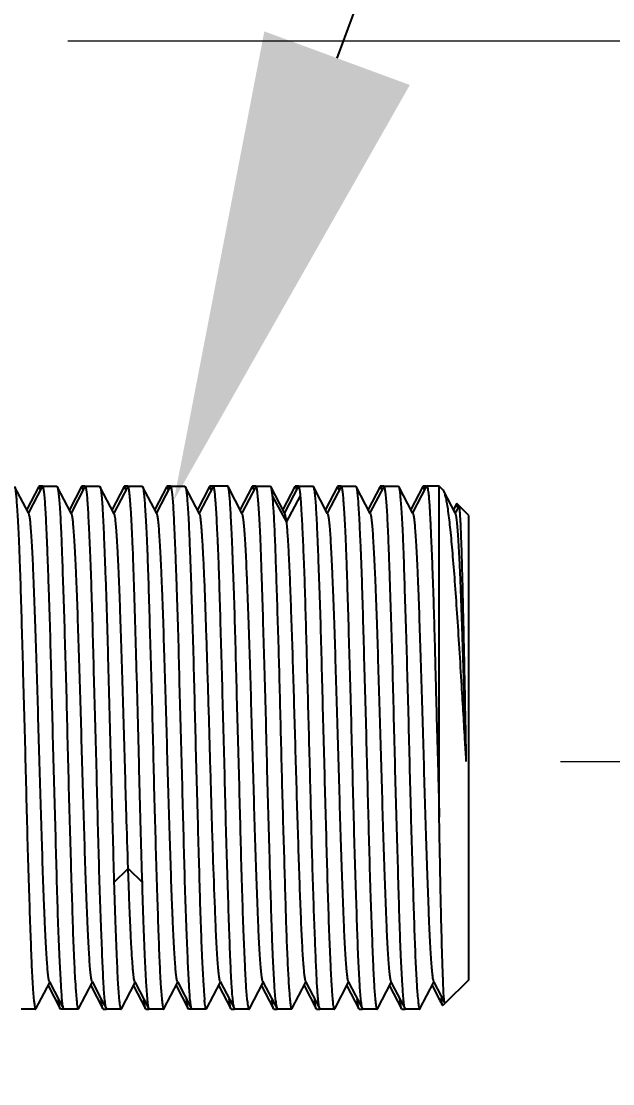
# Model space of a CAD drawing. Extents: x 0 to 3160, y 0 to 2315.
# Drawn here: x 2115.26 to 2140.35, y 404.54 to 449.64 of the extents above; entities that cross this region are included whole.
import ezdxf
from ezdxf import colors
from ezdxf.entities.mleader import LeaderData, LeaderLine
from ezdxf.math import Vec2, Vec3

# ---------------------------------------------------------------- set-up
doc = ezdxf.new("R2010")
doc.units = 0
doc.header["$LTSCALE"] = 3
doc.header["$MEASUREMENT"] = 0
doc.header["$PDMODE"] = 3
doc.header["$PDSIZE"] = -10
doc.layers.get('0').update_dxf_attribs({"linetype": 'CONTINUOUS'})
doc.layers.get('DEFPOINTS').update_dxf_attribs({"linetype": 'CONTINUOUS'})
doc.styles.add('Daelim Dimension', font='')
doc.styles.get("Standard").update_dxf_attribs({"font": ''})
doc.styles.get('Daelim Dimension').set_extended_font_data('나눔고딕')
doc.styles.get('Standard').set_extended_font_data('나눔고딕')
doc.dimstyles.new('DEFAULT', dxfattribs={"dimscale": 2, "dimtxt": 2, "dimasz": 2, "dimexe": 0, "dimexo": 2, "dimgap": 1, "dimtad": 1, "dimdec": 1, "dimzin": 9, "dimdsep": 46, "dimtxsty": 'Daelim Dimension', "dimcen": 0.5, "dimclrd": 252, "dimclre": 252, "dimclrt": 3, "dimadec": 1, "dimazin": 0, "dimtfac": 1, "dimtdec": 1, "dimtix": 1, "dimtmove": 0, "dimatfit": 3, "dimfxl": 1, "dimtolj": 1, "dimtzin": 1, "dimlwd": 9, "dimlwe": 9, "dimarcsym": 0})

# ---------------------------------------------------------------- blocks, each defined once
blk = doc.blocks.new('*D1')
at = {"color": 5, "lineweight": 9, "ltscale": 0.5, "transparency": 16777216}
for p, q in [((2128.578, 1187.911), (2213.641, 1187.911)), ((2211.641, 1179.911), (2211.641, 426.222)), ((2138.138, 418.222), (2213.641, 418.222))]:
    blk.add_line(p, q, dxfattribs=at)
at = {"color": 5, "ltscale": 0.5, "transparency": 16777216}
for points in [[(2210.308, 1179.911), (2212.974, 1179.911), (2211.641, 1187.911)], [(2210.308, 426.222), (2212.974, 426.222), (2211.641, 418.222)]]:
    blk.add_solid(points, dxfattribs=at)
at = {"layer": 'DEFPOINTS', "color": 0, "ltscale": 0.5, "transparency": 16777216}
for p in [(2124.578, 1187.911), (2134.138, 418.222), (2211.641, 418.222)]:
    blk.add_point(p, dxfattribs=at)
at = {"color": 7, "ltscale": 0.5, "transparency": 16777216, "insert": (2198.754, 803.067), "char_height": 20, "attachment_point": 5, "rotation": 90, "style": 'Daelim Dimension'}
blk.add_mtext('\\A1;810-950', dxfattribs=at)
blk = doc.blocks.new('*D8')
at = {"color": 5, "lineweight": 9, "ltscale": 0.5, "transparency": 16777216}
for p, q in [((1965.638, 1392.304), (2311.07, 1392.304)), ((2309.07, 426.811), (2309.07, 1384.304)), ((2143.238, 418.811), (2311.07, 418.811))]:
    blk.add_line(p, q, dxfattribs=at)
at = {"color": 5, "ltscale": 0.5, "transparency": 16777216}
for points in [[(2307.737, 1384.304), (2310.404, 1384.304), (2309.07, 1392.304)], [(2307.737, 426.811), (2310.404, 426.811), (2309.07, 418.811)]]:
    blk.add_solid(points, dxfattribs=at)
at = {"layer": 'DEFPOINTS', "color": 0, "ltscale": 0.5, "transparency": 16777216}
for p in [(1961.638, 1392.304), (2309.07, 1392.304), (2139.238, 418.811)]:
    blk.add_point(p, dxfattribs=at)
at = {"color": 7, "ltscale": 0.5, "transparency": 16777216, "insert": (2293.365, 905.558), "char_height": 20, "attachment_point": 5, "rotation": 90, "style": 'Daelim Dimension'}
blk.add_mtext('\\A1;(920~1380)', dxfattribs=at)
blk = doc.blocks.new('*D10')
at = {"color": 5, "lineweight": 9, "ltscale": 0.5, "transparency": 16777216}
for p, q in [((2117.238, 448.811), (2164.064, 448.811)), ((2162.064, 440.811), (2162.064, 396.811)), ((2117.238, 388.811), (2164.064, 388.811)), ((2162.064, 388.811), (2162.064, 317.998))]:
    blk.add_line(p, q, dxfattribs=at)
at = {"color": 5, "ltscale": 0.5, "transparency": 16777216}
for points in [[(2160.731, 440.811), (2163.398, 440.811), (2162.064, 448.811)], [(2160.731, 396.811), (2163.398, 396.811), (2162.064, 388.811)]]:
    blk.add_solid(points, dxfattribs=at)
at = {"layer": 'DEFPOINTS', "color": 0, "ltscale": 0.5, "transparency": 16777216}
for p in [(2113.238, 448.811), (2113.238, 388.811), (2162.064, 388.811)]:
    blk.add_point(p, dxfattribs=at)
at = {"color": 7, "ltscale": 0.5, "transparency": 16777216, "insert": (2144.095, 349.247), "char_height": 20, "attachment_point": 5, "rotation": 90, "style": 'Daelim Dimension'}
blk.add_mtext('\\A1;{\\H1.25x;\\C256;Ø}60', dxfattribs=at)

msp = doc.modelspace()

# ---------------------------------------------------------------- linework, layer by layer
at = {"color": 7, "linetype": 'Continuous'}
for p, q in [((2115.568, 428.776), (2114.983, 429.898)), ((2116.004, 429.895), (2115.494, 428.918)), ((2116.154, 429.898), (2115.568, 428.776)), ((2116.019, 429.911), (2116.003, 429.895)), ((2116.154, 429.911), (2116.019, 429.911)), ((2116.167, 429.911), (2116.154, 429.898)), ((2116.168, 429.911), (2116.776, 429.911)), ((2116.776, 429.911), (2116.789, 429.899)), ((2117.377, 428.77), (2116.788, 429.899)), ((2117.818, 429.898), (2117.303, 428.912)), ((2117.964, 429.895), (2117.377, 428.77)), ((2117.826, 429.911), (2117.812, 429.898)), ((2117.964, 429.911), (2117.826, 429.911)), ((2117.98, 429.911), (2117.964, 429.895)), ((2117.98, 429.911), (2118.585, 429.911)), ((2118.585, 429.911), (2118.601, 429.896)), ((2119.205, 428.736), (2118.6, 429.896)), ((2119.624, 429.899), (2119.112, 428.916)), ((2119.778, 429.898), (2119.189, 428.768)), ((2119.637, 429.911), (2119.624, 429.899)), ((2119.778, 429.911), (2119.637, 429.911)), ((2119.792, 429.911), (2119.778, 429.898)), ((2119.791, 429.911), (2120.398, 429.911)), ((2120.399, 429.911), (2120.411, 429.899)), ((2121.013, 428.744), (2120.411, 429.899)), ((2121.436, 429.896), (2120.924, 428.915)), ((2121.582, 429.896), (2120.997, 428.774)), ((2121.45, 429.911), (2121.435, 429.896)), ((2121.582, 429.911), (2121.45, 429.911)), ((2121.598, 429.911), (2121.582, 429.896)), ((2121.598, 429.911), (2122.205, 429.911)), ((2122.205, 429.911), (2122.219, 429.898)), ((2122.824, 428.736), (2122.218, 429.898)), ((2123.247, 429.899), (2122.732, 428.912)), ((2123.397, 429.896), (2122.808, 428.767)), ((2123.256, 429.911), (2123.243, 429.899)), ((2124.016, 429.911), (2123.256, 429.911)), ((2123.411, 429.911), (2123.395, 429.896)), ((2124.033, 429.895), (2124.016, 429.911)), ((2124.635, 428.74), (2124.033, 429.895)), ((2125.052, 429.898), (2124.542, 428.919)), ((2125.208, 429.899), (2124.619, 428.77)), ((2125.067, 429.911), (2125.053, 429.898)), ((2125.208, 429.911), (2125.067, 429.911)), ((2125.22, 429.911), (2125.208, 429.899)), ((2125.22, 429.911), (2125.829, 429.911)), ((2125.829, 429.911), (2125.843, 429.898)), ((2126.428, 428.776), (2125.843, 429.898)), ((2126.864, 429.895), (2126.354, 428.918)), ((2127.013, 429.898), (2126.428, 428.776)), ((2126.864, 429.895), (2126.881, 429.911)), ((2127.013, 429.911), (2126.88, 429.911)), ((2127.027, 429.911), (2127.013, 429.898)), ((2127.028, 429.911), (2127.636, 429.911)), ((2127.635, 429.911), (2127.651, 429.896)), ((2128.255, 428.736), (2127.65, 429.896)), ((2128.675, 429.899), (2128.162, 428.915)), ((2128.828, 429.897), (2128.239, 428.767)), ((2128.687, 429.911), (2128.675, 429.899)), ((2128.827, 429.911), (2128.688, 429.911)), ((2128.841, 429.911), (2128.827, 429.897)), ((2128.841, 429.911), (2129.448, 429.911)), ((2129.448, 429.911), (2129.464, 429.896)), ((2130.065, 428.744), (2129.464, 429.896)), ((2130.482, 429.896), (2129.973, 428.92)), ((2130.636, 429.899), (2130.049, 428.774)), ((2130.497, 429.911), (2130.481, 429.896)), ((2130.636, 429.911), (2130.498, 429.911)), ((2130.648, 429.911), (2130.636, 429.899)), ((2130.649, 429.911), (2131.258, 429.911)), ((2131.258, 429.911), (2131.27, 429.899)), ((2131.857, 428.774), (2131.27, 429.899)), ((2132.296, 429.896), (2131.784, 428.914)), ((2132.442, 429.896), (2131.857, 428.774)), ((2132.31, 429.911), (2132.295, 429.896)), ((2132.442, 429.911), (2132.31, 429.911)), ((2132.442, 429.896), (2132.458, 429.911)), ((2132.988, 429.911), (2132.459, 429.911)), ((2133.158, 429.741), (2132.988, 429.911)), ((2132.988, 421.684), (2132.988, 429.911)), ((2133.189, 429.696), (2133.158, 429.74)), ((2133.668, 428.776), (2133.189, 429.696)), ((2133.72, 429.164), (2133.593, 428.921)), ((2133.731, 428.897), (2133.668, 428.776)), ((2133.73, 429.169), (2133.72, 429.164)), ((2134.238, 428.661), (2133.73, 429.169)), ((2133.819, 429.065), (2133.731, 428.897)), ((2133.751, 429.085), (2133.75, 429.087)), ((2133.829, 429.07), (2133.819, 429.065)), ((2115.584, 428.746), (2115.568, 428.776)), ((2117.394, 428.739), (2117.377, 428.77)), ((2126.444, 428.746), (2126.428, 428.776)), ((2131.873, 428.743), (2131.857, 428.774)), ((2133.684, 428.746), (2133.668, 428.776)), ((2134.238, 408.961), (2134.238, 428.661)), ((2132.989, 415.861), (2132.988, 421.684)), ((2115.885, 407.723), (2116.472, 408.848)), ((2116.399, 408.708), (2116.911, 407.726)), ((2116.457, 408.878), (2116.472, 408.848)), ((2116.472, 408.848), (2117.057, 407.726)), ((2117.693, 407.725), (2118.283, 408.855)), ((2118.207, 408.71), (2118.722, 407.723)), ((2118.267, 408.886), (2118.687, 408.081)), ((2119.509, 407.724), (2120.094, 408.846)), ((2120.019, 408.704), (2120.528, 407.727)), ((2120.078, 408.876), (2120.094, 408.846)), ((2120.094, 408.846), (2120.679, 407.723)), ((2121.314, 407.723), (2121.902, 408.852)), ((2121.828, 408.71), (2122.343, 407.725)), ((2121.886, 408.883), (2121.902, 408.852)), ((2121.902, 408.852), (2122.489, 407.727)), ((2123.125, 407.726), (2123.714, 408.855)), ((2123.637, 408.707), (2124.15, 407.723)), ((2123.697, 408.886), (2124.118, 408.081)), ((2124.939, 407.726), (2125.524, 408.848)), ((2125.448, 408.702), (2125.957, 407.727)), ((2125.508, 408.878), (2125.524, 408.848)), ((2125.524, 408.848), (2126.111, 407.723)), ((2126.743, 407.724), (2127.333, 408.854)), ((2127.257, 408.71), (2127.772, 407.723)), ((2127.316, 408.886), (2127.333, 408.854)), ((2127.333, 408.854), (2127.921, 407.727)), ((2128.557, 407.727), (2129.144, 408.852)), ((2129.067, 408.704), (2129.577, 407.724)), ((2129.128, 408.883), (2129.144, 408.852)), ((2129.144, 408.852), (2129.733, 407.723)), ((2130.368, 407.724), (2130.953, 408.846)), ((2130.879, 408.704), (2131.389, 407.727)), ((2130.938, 408.876), (2130.953, 408.846)), ((2130.953, 408.846), (2131.358, 408.07)), ((2132.173, 407.723), (2132.762, 408.852)), ((2132.688, 408.71), (2133.017, 408.08)), ((2132.746, 408.883), (2132.762, 408.852)), ((2132.762, 408.852), (2133.225, 407.965)), ((2134.238, 408.961), (2133.236, 407.959)), ((2115.875, 407.711), (2115.263, 407.711)), ((2115.875, 407.711), (2115.888, 407.723)), ((2116.926, 407.711), (2116.911, 407.726)), ((2117.68, 407.711), (2116.926, 407.711)), ((2117.072, 407.711), (2117.057, 407.726)), ((2117.68, 407.711), (2117.694, 407.725)), ((2118.687, 408.081), (2118.872, 407.726)), ((2118.734, 407.711), (2118.722, 407.723)), ((2118.734, 407.711), (2118.872, 407.711)), ((2118.887, 407.711), (2118.872, 407.726)), ((2119.494, 407.711), (2118.887, 407.711)), ((2119.494, 407.711), (2119.508, 407.724)), ((2120.545, 407.711), (2120.528, 407.727)), ((2120.544, 407.711), (2120.679, 407.711)), ((2120.692, 407.711), (2120.679, 407.723)), ((2121.305, 407.711), (2120.693, 407.711)), ((2121.305, 407.711), (2121.318, 407.723)), ((2122.356, 407.711), (2122.342, 407.725)), ((2123.11, 407.711), (2122.356, 407.711)), ((2122.502, 407.711), (2122.486, 407.727)), ((2123.125, 407.726), (2123.109, 407.711)), ((2124.118, 408.081), (2124.303, 407.725)), ((2124.162, 407.711), (2124.149, 407.723)), ((2124.162, 407.711), (2124.303, 407.711)), ((2124.317, 407.711), (2124.303, 407.725)), ((2124.923, 407.711), (2124.317, 407.711)), ((2124.923, 407.711), (2124.939, 407.726)), ((2125.973, 407.711), (2125.957, 407.727)), ((2125.973, 407.711), (2126.111, 407.711)), ((2126.111, 407.723), (2126.123, 407.711)), ((2126.73, 407.711), (2126.124, 407.711)), ((2126.73, 407.711), (2126.743, 407.724)), ((2127.785, 407.711), (2127.772, 407.723)), ((2127.784, 407.711), (2127.921, 407.711)), ((2127.937, 407.711), (2127.921, 407.727)), ((2128.542, 407.711), (2127.936, 407.711)), ((2128.541, 407.711), (2128.558, 407.727)), ((2129.592, 407.711), (2129.578, 407.724)), ((2129.592, 407.711), (2129.732, 407.711)), ((2129.745, 407.711), (2129.732, 407.723)), ((2130.355, 407.711), (2129.745, 407.711)), ((2130.355, 407.711), (2130.368, 407.724)), ((2131.358, 408.07), (2131.538, 407.724)), ((2131.405, 407.711), (2131.388, 407.727)), ((2131.405, 407.711), (2131.539, 407.711)), ((2131.552, 407.711), (2131.539, 407.724)), ((2132.161, 407.711), (2131.553, 407.711)), ((2132.161, 407.711), (2132.174, 407.723)), ((2133.017, 408.08), (2133.109, 407.904)), ((2133.138, 407.861), (2133.129, 407.865)), ((2133.233, 407.957), (2133.138, 407.861)), ((2133.236, 407.96), (2133.225, 407.965))]:
    msp.add_line(p, q, dxfattribs=at)
at = {"color": 9, "linetype": 'Continuous'}
for p, q in [((2125.904, 429.496), (2126.506, 428.384)), ((2126.508, 428.383), (2127.11, 429.496)), ((2119.194, 413.085), (2119.796, 413.681)), ((2119.799, 413.68), (2120.4, 413.085))]:
    msp.add_line(p, q, dxfattribs=at)
at = {"color": 7, "linetype": 'Continuous'}
msp.add_arc((2143.051, 408.954), 9.994, 184.1903, 184.3908, dxfattribs=at)
for points, knots in [([(2114.983, 429.898), (2114.989, 429.888), (2114.998, 429.857), (2115.009, 429.801), (2115.021, 429.723), (2115.037, 429.578), (2115.058, 429.343), (2115.082, 429), (2115.108, 428.577), (2115.135, 428.078), (2115.162, 427.507), (2115.199, 426.613), (2115.239, 425.352), (2115.285, 423.696), (2115.337, 421.888), (2115.392, 419.983), (2115.441, 418.042), (2115.487, 416.125), (2115.537, 414.291), (2115.591, 412.599), (2115.642, 411.101), (2115.687, 409.844), (2115.733, 408.867), (2115.773, 408.313), (2115.798, 408.089)], [0, 0, 0, 0, 0.001674, 0.0043, 0.007894, 0.012457, 0.024471, 0.040261, 0.05971, 0.082663, 0.108944, 0.138347, 0.205578, 0.282266, 0.366017, 0.454214, 0.544106, 0.632886, 0.717786, 0.796152, 0.865534, 0.923771, 0.969056, 1, 1, 1, 1]), ([(2116.045, 429.87), (2116.042, 429.88), (2116.038, 429.895), (2116.025, 429.911), (2116.019, 429.911)], [0, 0, 0, 0, 0.668746, 1, 1, 1, 1]), ([(2116.066, 429.771), (2116.065, 429.781), (2116.059, 429.814), (2116.052, 429.847), (2116.045, 429.87)], [0, 0, 0, 0, 0.302615, 1, 1, 1, 1]), ([(2116.998, 408.089), (2116.977, 408.318), (2116.942, 408.885), (2116.89, 409.886), (2116.836, 411.175), (2116.787, 412.711), (2116.741, 414.444), (2116.69, 416.319), (2116.634, 418.273), (2116.582, 420.246), (2116.536, 422.171), (2116.487, 423.989), (2116.439, 425.408), (2116.402, 426.446), (2116.376, 427.135), (2116.351, 427.757), (2116.328, 428.307), (2116.304, 428.78), (2116.279, 429.173), (2116.256, 429.448), (2116.237, 429.625), (2116.223, 429.725), (2116.21, 429.803), (2116.196, 429.86), (2116.186, 429.893), (2116.173, 429.911), (2116.167, 429.911)], [0, 0, 0, 0, 0.031547, 0.07792, 0.137622, 0.208725, 0.288947, 0.375696, 0.466163, 0.557434, 0.64656, 0.730668, 0.807041, 0.841545, 0.873213, 0.901792, 0.927046, 0.948779, 0.966816, 0.98102, 0.98665, 0.991286, 0.994924, 0.997561, 0.999215, 1, 1, 1, 1]), ([(2116.789, 429.899), (2116.794, 429.888), (2116.803, 429.858), (2116.815, 429.803), (2116.827, 429.725), (2116.846, 429.58), (2116.869, 429.346), (2116.896, 429.004), (2116.923, 428.582), (2116.948, 428.083), (2116.971, 427.512), (2117.004, 426.619), (2117.045, 425.358), (2117.099, 423.703), (2117.152, 421.894), (2117.199, 419.989), (2117.246, 418.047), (2117.298, 416.129), (2117.352, 414.295), (2117.402, 412.602), (2117.446, 411.103), (2117.495, 409.845), (2117.548, 408.867), (2117.588, 408.313), (2117.609, 408.089)], [0, 0, 0, 0, 0.001649, 0.004258, 0.007839, 0.01239, 0.024377, 0.040142, 0.05956, 0.082487, 0.108742, 0.138128, 0.205336, 0.282018, 0.365777, 0.453992, 0.54391, 0.63272, 0.717654, 0.796054, 0.865467, 0.923737, 0.969053, 1, 1, 1, 1]), ([(2117.851, 429.869), (2117.848, 429.88), (2117.844, 429.895), (2117.831, 429.911), (2117.826, 429.911)], [0, 0, 0, 0, 0.674913, 1, 1, 1, 1]), ([(2117.874, 429.762), (2117.872, 429.773), (2117.866, 429.809), (2117.859, 429.845), (2117.851, 429.869)], [0, 0, 0, 0, 0.304627, 1, 1, 1, 1]), ([(2118.807, 408.089), (2118.783, 408.318), (2118.748, 408.884), (2118.702, 409.885), (2118.652, 411.175), (2118.597, 412.711), (2118.545, 414.444), (2118.499, 416.318), (2118.45, 418.273), (2118.394, 420.245), (2118.341, 422.17), (2118.294, 423.988), (2118.253, 425.407), (2118.216, 426.445), (2118.188, 427.134), (2118.161, 427.756), (2118.135, 428.306), (2118.11, 428.779), (2118.086, 429.172), (2118.063, 429.48), (2118.042, 429.684), (2118.024, 429.803), (2118.01, 429.86), (2118, 429.894), (2117.987, 429.911), (2117.981, 429.911)], [0, 0, 0, 0, 0.031552, 0.077912, 0.137605, 0.208705, 0.288921, 0.37566, 0.466122, 0.55739, 0.646517, 0.730624, 0.806995, 0.841499, 0.873172, 0.901757, 0.927021, 0.94876, 0.9668, 0.981001, 0.991258, 0.994891, 0.997527, 0.999187, 1, 1, 1, 1]), ([(2118.6, 429.896), (2118.61, 429.877), (2118.624, 429.82), (2118.644, 429.714), (2118.662, 429.562), (2118.681, 429.367), (2118.698, 429.127), (2118.723, 428.723), (2118.752, 428.118), (2118.787, 427.278), (2118.825, 426.299), (2118.865, 425.196), (2118.903, 423.986), (2118.937, 422.692), (2118.983, 420.857), (2119.045, 418.517), (2119.123, 415.763), (2119.169, 413.954), (2119.194, 413.084)], [0, 0, 0, 0, 0.003792, 0.010221, 0.019301, 0.031011, 0.045313, 0.062147, 0.103147, 0.153345, 0.211917, 0.277893, 0.350181, 0.427585, 0.508827, 0.677407, 0.8448, 1, 1, 1, 1]), ([(2119.659, 429.877), (2119.656, 429.886), (2119.652, 429.898), (2119.641, 429.911), (2119.637, 429.911)], [0, 0, 0, 0, 0.668552, 1, 1, 1, 1]), ([(2119.684, 429.763), (2119.682, 429.775), (2119.675, 429.814), (2119.667, 429.852), (2119.659, 429.877)], [0, 0, 0, 0, 0.313316, 1, 1, 1, 1]), ([(2120.399, 413.084), (2120.371, 413.978), (2120.33, 415.349), (2120.282, 417.207), (2120.248, 418.658), (2120.212, 420.113), (2120.173, 421.544), (2120.132, 422.928), (2120.092, 424.241), (2120.056, 425.458), (2120.022, 426.561), (2119.986, 427.528), (2119.952, 428.241), (2119.924, 428.732), (2119.903, 429.037), (2119.884, 429.297), (2119.865, 429.511), (2119.848, 429.679), (2119.832, 429.799), (2119.816, 429.871), (2119.804, 429.903), (2119.796, 429.911), (2119.792, 429.911)], [0, 0, 0, 0, 0.159193, 0.244211, 0.330907, 0.417762, 0.503262, 0.585923, 0.664305, 0.737043, 0.802872, 0.860651, 0.909379, 0.930081, 0.948217, 0.963711, 0.976493, 0.98651, 0.993732, 0.998156, 0.999355, 1, 1, 1, 1]), ([(2120.411, 429.899), (2120.416, 429.889), (2120.425, 429.859), (2120.436, 429.804), (2120.448, 429.727), (2120.466, 429.583), (2120.487, 429.349), (2120.513, 429.008), (2120.54, 428.586), (2120.567, 428.088), (2120.593, 427.518), (2120.627, 426.625), (2120.666, 425.365), (2120.715, 423.709), (2120.77, 421.9), (2120.822, 419.995), (2120.868, 418.052), (2120.929, 415.562), (2121.004, 413.222), (2121.07, 411.105), (2121.115, 409.846), (2121.164, 408.867), (2121.205, 408.313), (2121.229, 408.089)], [0, 0, 0, 0, 0.001624, 0.004206, 0.00776, 0.012286, 0.024231, 0.039959, 0.059352, 0.082256, 0.108494, 0.137861, 0.205046, 0.281721, 0.365487, 0.453722, 0.543673, 0.632523, 0.795939, 0.865392, 0.923693, 0.969029, 1, 1, 1, 1]), ([(2121.476, 429.868), (2121.473, 429.879), (2121.469, 429.894), (2121.456, 429.911), (2121.45, 429.911)], [0, 0, 0, 0, 0.674191, 1, 1, 1, 1]), ([(2121.496, 429.769), (2121.494, 429.779), (2121.489, 429.812), (2121.482, 429.845), (2121.476, 429.868)], [0, 0, 0, 0, 0.301502, 1, 1, 1, 1]), ([(2122.427, 408.089), (2122.405, 408.318), (2122.371, 408.885), (2122.322, 409.886), (2122.269, 411.175), (2122.215, 412.711), (2122.169, 414.444), (2122.121, 416.318), (2122.067, 418.273), (2122.011, 420.244), (2121.963, 422.17), (2121.917, 423.988), (2121.872, 425.407), (2121.833, 426.444), (2121.806, 427.134), (2121.78, 427.756), (2121.756, 428.306), (2121.732, 428.779), (2121.709, 429.172), (2121.684, 429.48), (2121.661, 429.684), (2121.642, 429.803), (2121.628, 429.86), (2121.617, 429.894), (2121.604, 429.911), (2121.598, 429.911)], [0, 0, 0, 0, 0.031544, 0.077906, 0.137601, 0.208698, 0.288909, 0.375646, 0.466107, 0.557371, 0.646492, 0.730594, 0.806964, 0.841467, 0.873138, 0.90172, 0.926981, 0.948719, 0.966759, 0.980965, 0.991232, 0.994872, 0.997516, 0.999184, 1, 1, 1, 1]), ([(2122.218, 429.898), (2122.224, 429.886), (2122.234, 429.856), (2122.246, 429.799), (2122.259, 429.721), (2122.279, 429.574), (2122.302, 429.338), (2122.328, 428.994), (2122.353, 428.571), (2122.376, 428.071), (2122.4, 427.499), (2122.433, 426.604), (2122.477, 425.343), (2122.532, 423.687), (2122.581, 421.879), (2122.627, 419.975), (2122.676, 418.035), (2122.731, 416.119), (2122.783, 414.287), (2122.828, 412.596), (2122.876, 411.099), (2122.927, 409.843), (2122.98, 408.866), (2123.017, 408.313), (2123.037, 408.089)], [0, 0, 0, 0, 0.001711, 0.004379, 0.008014, 0.012615, 0.024696, 0.040539, 0.060027, 0.083011, 0.109318, 0.138742, 0.206005, 0.282701, 0.366434, 0.454598, 0.544444, 0.633167, 0.718006, 0.79631, 0.865637, 0.923835, 0.969093, 1, 1, 1, 1]), ([(2123.281, 429.869), (2123.278, 429.88), (2123.274, 429.895), (2123.262, 429.911), (2123.256, 429.911)], [0, 0, 0, 0, 0.674502, 1, 1, 1, 1]), ([(2123.304, 429.759), (2123.302, 429.771), (2123.296, 429.808), (2123.288, 429.844), (2123.281, 429.869)], [0, 0, 0, 0, 0.305761, 1, 1, 1, 1]), ([(2124.238, 408.089), (2124.214, 408.318), (2124.175, 408.884), (2124.129, 409.885), (2124.082, 411.175), (2124.029, 412.711), (2123.974, 414.444), (2123.926, 416.318), (2123.878, 418.273), (2123.826, 420.245), (2123.771, 422.17), (2123.721, 423.988), (2123.681, 425.407), (2123.646, 426.445), (2123.62, 427.134), (2123.593, 427.757), (2123.565, 428.307), (2123.539, 428.78), (2123.514, 429.172), (2123.493, 429.447), (2123.476, 429.624), (2123.464, 429.725), (2123.452, 429.803), (2123.439, 429.86), (2123.43, 429.894), (2123.417, 429.911), (2123.411, 429.911)], [0, 0, 0, 0, 0.031562, 0.077924, 0.137617, 0.208719, 0.288938, 0.375681, 0.466148, 0.55742, 0.646548, 0.730658, 0.807032, 0.841538, 0.873209, 0.901793, 0.927058, 0.948801, 0.966843, 0.981045, 0.986671, 0.9913, 0.994929, 0.997559, 0.999209, 1, 1, 1, 1]), ([(2124.845, 408.089), (2124.823, 408.313), (2124.785, 408.865), (2124.743, 409.839), (2124.69, 411.092), (2124.614, 413.201), (2124.557, 415.533), (2124.493, 418.014), (2124.438, 419.951), (2124.386, 421.853), (2124.341, 423.661), (2124.293, 425.317), (2124.247, 426.579), (2124.209, 427.475), (2124.184, 428.049), (2124.159, 428.552), (2124.136, 428.978), (2124.113, 429.325), (2124.09, 429.59), (2124.069, 429.759), (2124.049, 429.851), (2124.039, 429.883), (2124.033, 429.895)], [0, 0, 0, 0, 0.030857, 0.076008, 0.134075, 0.203251, 0.366069, 0.454647, 0.544375, 0.632461, 0.716164, 0.792882, 0.860235, 0.889735, 0.916132, 0.939225, 0.958831, 0.974805, 0.987028, 0.995427, 0.998186, 1, 1, 1, 1]), ([(2125.089, 429.879), (2125.086, 429.887), (2125.082, 429.899), (2125.071, 429.911), (2125.067, 429.911)], [0, 0, 0, 0, 0.659106, 1, 1, 1, 1]), ([(2125.115, 429.767), (2125.113, 429.779), (2125.106, 429.816), (2125.098, 429.854), (2125.089, 429.879)], [0, 0, 0, 0, 0.313409, 1, 1, 1, 1]), ([(2126.05, 408.089), (2126.028, 408.318), (2125.99, 408.884), (2125.935, 409.885), (2125.889, 411.175), (2125.842, 412.711), (2125.79, 414.444), (2125.734, 416.318), (2125.684, 418.272), (2125.638, 420.245), (2125.587, 422.17), (2125.531, 423.987), (2125.487, 425.407), (2125.453, 426.445), (2125.43, 427.134), (2125.405, 427.757), (2125.38, 428.306), (2125.353, 428.78), (2125.326, 429.172), (2125.302, 429.447), (2125.283, 429.624), (2125.27, 429.725), (2125.259, 429.803), (2125.246, 429.86), (2125.237, 429.893), (2125.226, 429.911), (2125.22, 429.911)], [0, 0, 0, 0, 0.031557, 0.077931, 0.137625, 0.208725, 0.288945, 0.375691, 0.46616, 0.557435, 0.646566, 0.73068, 0.807059, 0.841565, 0.873237, 0.90182, 0.927084, 0.948829, 0.966878, 0.981092, 0.986723, 0.991357, 0.994989, 0.997615, 0.99925, 1, 1, 1, 1]), ([(2125.843, 429.898), (2125.851, 429.884), (2125.862, 429.839), (2125.877, 429.756), (2125.891, 429.638), (2125.9, 429.548), (2125.905, 429.497)], [0, 0, 0, 0, 0.123336, 0.330886, 0.623305, 1, 1, 1, 1]), ([(2126.881, 429.911), (2126.886, 429.911), (2126.897, 429.899), (2126.901, 429.886), (2126.904, 429.878)], [0, 0, 0, 0, 0.344642, 1, 1, 1, 1]), ([(2126.904, 429.878), (2126.906, 429.872), (2126.916, 429.838), (2126.922, 429.804), (2126.926, 429.776)], [0, 0, 0, 0, 0.190527, 1, 1, 1, 1]), ([(2127.11, 429.497), (2127.104, 429.557), (2127.092, 429.661), (2127.073, 429.79), (2127.055, 429.867), (2127.041, 429.902), (2127.031, 429.911), (2127.027, 429.911)], [0, 0, 0, 0, 0.424598, 0.731618, 0.920457, 0.971957, 1, 1, 1, 1]), ([(2127.651, 429.896), (2127.657, 429.885), (2127.666, 429.853), (2127.687, 429.762), (2127.709, 429.594), (2127.734, 429.33), (2127.759, 428.984), (2127.782, 428.559), (2127.806, 428.058), (2127.83, 427.484), (2127.865, 426.589), (2127.911, 425.327), (2127.963, 423.671), (2128.01, 421.863), (2128.057, 419.961), (2128.109, 418.022), (2128.163, 416.108), (2128.211, 414.278), (2128.258, 412.59), (2128.308, 411.095), (2128.361, 409.84), (2128.41, 408.865), (2128.445, 408.313), (2128.466, 408.089)], [0, 0, 0, 0, 0.001774, 0.004499, 0.012838, 0.02501, 0.040934, 0.060495, 0.083545, 0.109907, 0.139376, 0.206694, 0.283403, 0.367117, 0.455233, 0.545005, 0.633639, 0.718378, 0.796581, 0.865816, 0.923936, 0.969129, 1, 1, 1, 1]), ([(2128.711, 429.869), (2128.708, 429.88), (2128.704, 429.894), (2128.693, 429.911), (2128.687, 429.911)], [0, 0, 0, 0, 0.68123, 1, 1, 1, 1]), ([(2128.734, 429.759), (2128.732, 429.77), (2128.726, 429.807), (2128.719, 429.844), (2128.711, 429.869)], [0, 0, 0, 0, 0.305537, 1, 1, 1, 1]), ([(2129.67, 408.089), (2129.646, 408.318), (2129.606, 408.884), (2129.557, 409.885), (2129.511, 411.175), (2129.461, 412.711), (2129.406, 414.443), (2129.354, 416.317), (2129.307, 418.272), (2129.257, 420.244), (2129.203, 422.17), (2129.15, 423.987), (2129.109, 425.407), (2129.075, 426.444), (2129.05, 427.134), (2129.024, 427.756), (2128.997, 428.306), (2128.97, 428.779), (2128.944, 429.172), (2128.922, 429.447), (2128.904, 429.624), (2128.892, 429.725), (2128.881, 429.803), (2128.868, 429.86), (2128.859, 429.893), (2128.847, 429.911), (2128.841, 429.911)], [0, 0, 0, 0, 0.031563, 0.077927, 0.137618, 0.208717, 0.288933, 0.375675, 0.466142, 0.557415, 0.646546, 0.730657, 0.807034, 0.84154, 0.873212, 0.901798, 0.927065, 0.948812, 0.96686, 0.98107, 0.986697, 0.991328, 0.994957, 0.997584, 0.999227, 1, 1, 1, 1]), ([(2129.464, 429.896), (2129.47, 429.884), (2129.48, 429.853), (2129.499, 429.761), (2129.519, 429.593), (2129.542, 429.329), (2129.565, 428.983), (2129.589, 428.558), (2129.615, 428.056), (2129.642, 427.483), (2129.679, 426.588), (2129.723, 425.326), (2129.768, 423.669), (2129.817, 421.862), (2129.871, 419.959), (2129.923, 418.021), (2129.984, 415.538), (2130.047, 413.205), (2130.123, 411.095), (2130.17, 409.84), (2130.215, 408.865), (2130.252, 408.313), (2130.276, 408.089)], [0, 0, 0, 0, 0.001775, 0.004498, 0.012831, 0.025004, 0.040933, 0.060504, 0.083563, 0.109934, 0.13941, 0.206735, 0.283448, 0.367163, 0.455274, 0.54504, 0.633667, 0.796596, 0.865826, 0.923935, 0.96912, 1, 1, 1, 1]), ([(2130.524, 429.869), (2130.521, 429.88), (2130.516, 429.895), (2130.503, 429.911), (2130.497, 429.911)], [0, 0, 0, 0, 0.667819, 1, 1, 1, 1]), ([(2130.546, 429.767), (2130.544, 429.778), (2130.538, 429.812), (2130.531, 429.846), (2130.524, 429.869)], [0, 0, 0, 0, 0.303473, 1, 1, 1, 1]), ([(2131.48, 408.089), (2131.458, 408.318), (2131.422, 408.885), (2131.367, 409.885), (2131.316, 411.175), (2131.27, 412.711), (2131.221, 414.445), (2131.167, 416.319), (2131.112, 418.273), (2131.065, 420.246), (2131.018, 422.172), (2130.964, 423.989), (2130.917, 425.408), (2130.882, 426.446), (2130.857, 427.135), (2130.834, 427.758), (2130.81, 428.308), (2130.784, 428.78), (2130.758, 429.173), (2130.734, 429.448), (2130.714, 429.625), (2130.701, 429.725), (2130.688, 429.803), (2130.675, 429.861), (2130.665, 429.893), (2130.654, 429.911), (2130.648, 429.911)], [0, 0, 0, 0, 0.031554, 0.077932, 0.137635, 0.208742, 0.288968, 0.375721, 0.466195, 0.557472, 0.646604, 0.730716, 0.807094, 0.841599, 0.873267, 0.901845, 0.927101, 0.948836, 0.966876, 0.981084, 0.986714, 0.991348, 0.99498, 0.99761, 0.999249, 1, 1, 1, 1]), ([(2131.271, 429.899), (2131.276, 429.889), (2131.285, 429.859), (2131.296, 429.804), (2131.308, 429.727), (2131.325, 429.583), (2131.347, 429.349), (2131.373, 429.008), (2131.4, 428.587), (2131.427, 428.089), (2131.453, 427.518), (2131.486, 426.625), (2131.525, 425.365), (2131.576, 423.709), (2131.63, 421.901), (2131.682, 419.995), (2131.727, 418.052), (2131.79, 415.563), (2131.864, 413.223), (2131.929, 411.105), (2131.975, 409.846), (2132.025, 408.867), (2132.066, 408.313), (2132.089, 408.089)], [0, 0, 0, 0, 0.001621, 0.004201, 0.007755, 0.01228, 0.024222, 0.039949, 0.059336, 0.082239, 0.108473, 0.137841, 0.205025, 0.2817, 0.365469, 0.453708, 0.543659, 0.63251, 0.795933, 0.865388, 0.923691, 0.96903, 1, 1, 1, 1]), ([(2132.335, 429.869), (2132.332, 429.88), (2132.328, 429.895), (2132.316, 429.911), (2132.31, 429.911)], [0, 0, 0, 0, 0.674126, 1, 1, 1, 1]), ([(2132.356, 429.769), (2132.354, 429.78), (2132.349, 429.813), (2132.342, 429.846), (2132.335, 429.869)], [0, 0, 0, 0, 0.302675, 1, 1, 1, 1]), ([(2132.458, 429.911), (2132.467, 429.911), (2132.484, 429.88), (2132.497, 429.828), (2132.515, 429.734), (2132.531, 429.607), (2132.547, 429.444), (2132.563, 429.245), (2132.578, 429.013), (2132.599, 428.636), (2132.625, 428.085), (2132.658, 427.334), (2132.693, 426.471), (2132.729, 425.506), (2132.762, 424.453), (2132.794, 423.326), (2132.823, 422.139), (2132.854, 420.908), (2132.888, 419.649), (2132.926, 418.379), (2132.958, 417.115), (2132.978, 416.276), (2132.989, 415.861)], [0, 0, 0, 0, 0.001824, 0.005935, 0.012555, 0.021702, 0.033366, 0.047518, 0.064113, 0.0831, 0.128002, 0.181642, 0.243311, 0.312196, 0.387387, 0.467891, 0.55265, 0.640548, 0.730419, 0.821077, 0.911362, 1, 1, 1, 1]), ([(2125.905, 429.497), (2125.926, 429.287), (2125.962, 428.78), (2126.008, 427.893), (2126.049, 426.765), (2126.11, 424.874), (2126.178, 422.776), (2126.237, 420.528), (2126.279, 418.743), (2126.324, 416.96), (2126.374, 415.226), (2126.423, 413.587), (2126.467, 412.087), (2126.509, 410.763), (2126.554, 409.653), (2126.602, 408.786), (2126.64, 408.292), (2126.659, 408.089)], [0, 0, 0, 0, 0.029431, 0.071255, 0.124379, 0.18741, 0.336322, 0.418262, 0.50234, 0.586335, 0.668026, 0.745249, 0.815963, 0.878301, 0.930621, 0.971546, 1, 1, 1, 1]), ([(2127.857, 408.089), (2127.836, 408.291), (2127.804, 408.786), (2127.763, 409.654), (2127.717, 410.764), (2127.647, 412.637), (2127.588, 414.722), (2127.534, 416.96), (2127.47, 419.328), (2127.389, 422.176), (2127.323, 424.874), (2127.255, 426.766), (2127.205, 427.893), (2127.161, 428.78), (2127.129, 429.287), (2127.11, 429.497)], [0, 0, 0, 0, 0.028446, 0.06936, 0.121681, 0.184025, 0.331967, 0.413659, 0.497656, 0.663679, 0.812594, 0.875631, 0.928764, 0.970585, 1, 1, 1, 1]), ([(2133.945, 421.436), (2133.913, 421.966), (2133.85, 422.994), (2133.755, 424.475), (2133.661, 425.824), (2133.568, 427.008), (2133.476, 427.999), (2133.398, 428.693), (2133.331, 429.135), (2133.286, 429.378), (2133.242, 429.559), (2133.208, 429.659), (2133.189, 429.696)], [0, 0, 0, 0, 0.191731, 0.371973, 0.536137, 0.680306, 0.800986, 0.895584, 0.932527, 0.962272, 0.984719, 1, 1, 1, 1]), ([(2133.75, 429.087), (2133.748, 429.106), (2133.744, 429.131), (2133.736, 429.158), (2133.732, 429.166), (2133.73, 429.169)], [0, 0, 0, 0, 0.673286, 0.878239, 1, 1, 1, 1]), ([(2133.761, 428.998), (2133.76, 429.006), (2133.757, 429.035), (2133.754, 429.064), (2133.751, 429.085)], [0, 0, 0, 0, 0.281879, 1, 1, 1, 1]), ([(2134.077, 421.402), (2134.067, 421.925), (2134.047, 422.935), (2134.016, 424.383), (2133.99, 425.505), (2133.969, 426.319), (2133.953, 426.859), (2133.938, 427.345), (2133.923, 427.775), (2133.907, 428.146), (2133.892, 428.455), (2133.879, 428.674), (2133.868, 428.817), (2133.861, 428.9), (2133.853, 428.966), (2133.846, 429.016), (2133.839, 429.048), (2133.833, 429.066), (2133.829, 429.07)], [0, 0, 0, 0, 0.204518, 0.394931, 0.566085, 0.642994, 0.713435, 0.776957, 0.833147, 0.881629, 0.922088, 0.954299, 0.967251, 0.978075, 0.98676, 0.993295, 0.997685, 1, 1, 1, 1]), ([(2116.457, 408.878), (2116.451, 408.89), (2116.44, 408.923), (2116.427, 408.984), (2116.415, 409.067), (2116.396, 409.222), (2116.373, 409.468), (2116.347, 409.826), (2116.32, 410.263), (2116.293, 410.775), (2116.265, 411.359), (2116.226, 412.268), (2116.181, 413.54), (2116.13, 415.197), (2116.076, 416.982), (2116.02, 418.833), (2115.967, 420.682), (2115.916, 422.465), (2115.862, 424.118), (2115.814, 425.387), (2115.776, 426.292), (2115.75, 426.873), (2115.724, 427.382), (2115.698, 427.815), (2115.671, 428.167), (2115.648, 428.41), (2115.628, 428.561), (2115.614, 428.643), (2115.6, 428.703), (2115.59, 428.735), (2115.584, 428.747)], [0, 0, 0, 0, 0.002034, 0.005162, 0.009399, 0.014734, 0.028632, 0.046701, 0.068765, 0.094633, 0.1241, 0.156944, 0.23168, 0.316029, 0.406861, 0.501015, 0.595134, 0.68582, 0.769938, 0.84449, 0.877249, 0.906564, 0.932226, 0.954048, 0.971869, 0.985542, 0.990783, 0.994942, 0.998011, 1, 1, 1, 1]), ([(2118.269, 408.882), (2118.262, 408.894), (2118.252, 408.927), (2118.231, 409.021), (2118.208, 409.194), (2118.181, 409.466), (2118.155, 409.824), (2118.129, 410.262), (2118.103, 410.777), (2118.077, 411.363), (2118.038, 412.272), (2117.99, 413.543), (2117.937, 415.199), (2117.886, 416.985), (2117.832, 418.837), (2117.776, 420.687), (2117.723, 422.47), (2117.672, 424.121), (2117.626, 425.389), (2117.587, 426.295), (2117.559, 426.878), (2117.532, 427.388), (2117.506, 427.82), (2117.48, 428.171), (2117.457, 428.411), (2117.438, 428.56), (2117.425, 428.641), (2117.412, 428.699), (2117.402, 428.731), (2117.395, 428.743)], [0, 0, 0, 0, 0.00202, 0.005104, 0.014527, 0.028314, 0.046397, 0.068568, 0.094578, 0.12417, 0.157077, 0.231719, 0.316055, 0.407012, 0.501243, 0.595441, 0.686199, 0.770228, 0.844689, 0.877509, 0.906963, 0.932735, 0.95455, 0.972261, 0.985771, 0.99093, 0.995017, 0.998035, 1, 1, 1, 1]), ([(2119.798, 413.681), (2119.772, 414.457), (2119.719, 416.073), (2119.651, 418.533), (2119.591, 420.624), (2119.54, 422.265), (2119.502, 423.424), (2119.466, 424.506), (2119.431, 425.494), (2119.395, 426.372), (2119.359, 427.127), (2119.326, 427.674), (2119.299, 428.039), (2119.281, 428.257), (2119.263, 428.435), (2119.246, 428.573), (2119.229, 428.67), (2119.216, 428.722), (2119.207, 428.74)], [0, 0, 0, 0, 0.15462, 0.321608, 0.489807, 0.570956, 0.648321, 0.720528, 0.786417, 0.845015, 0.895436, 0.936838, 0.953905, 0.968416, 0.980294, 0.989506, 0.996061, 1, 1, 1, 1]), ([(2121.887, 408.881), (2121.881, 408.893), (2121.87, 408.926), (2121.849, 409.021), (2121.827, 409.197), (2121.802, 409.472), (2121.776, 409.832), (2121.75, 410.271), (2121.723, 410.786), (2121.696, 411.372), (2121.657, 412.281), (2121.61, 413.554), (2121.559, 415.212), (2121.506, 416.999), (2121.451, 418.85), (2121.395, 420.699), (2121.344, 422.481), (2121.292, 424.132), (2121.245, 425.4), (2121.206, 426.304), (2121.179, 426.885), (2121.152, 427.393), (2121.127, 427.823), (2121.101, 428.173), (2121.078, 428.413), (2121.058, 428.563), (2121.044, 428.644), (2121.031, 428.703), (2121.02, 428.734), (2121.014, 428.746)], [0, 0, 0, 0, 0.002045, 0.00517, 0.01474, 0.0287, 0.046878, 0.069071, 0.095064, 0.12463, 0.157531, 0.232282, 0.316728, 0.407662, 0.501858, 0.595999, 0.68665, 0.77065, 0.845102, 0.877866, 0.907189, 0.932798, 0.954517, 0.972201, 0.985731, 0.990906, 0.995008, 0.998035, 1, 1, 1, 1]), ([(2123.7, 408.882), (2123.693, 408.893), (2123.683, 408.925), (2123.663, 409.018), (2123.639, 409.189), (2123.612, 409.458), (2123.585, 409.812), (2123.559, 410.248), (2123.533, 410.761), (2123.507, 411.346), (2123.459, 412.525), (2123.391, 414.396), (2123.314, 416.988), (2123.25, 419.279), (2123.194, 421.13), (2123.152, 422.466), (2123.113, 423.729), (2123.074, 424.892), (2123.034, 425.933), (2122.993, 426.832), (2122.957, 427.483), (2122.928, 427.918), (2122.908, 428.176), (2122.889, 428.386), (2122.87, 428.548), (2122.851, 428.661), (2122.837, 428.721), (2122.827, 428.74)], [0, 0, 0, 0, 0.001987, 0.005031, 0.014347, 0.027968, 0.045847, 0.067869, 0.093793, 0.123336, 0.156208, 0.271797, 0.405802, 0.547352, 0.617428, 0.685144, 0.749062, 0.807937, 0.860676, 0.906257, 0.943695, 0.959061, 0.972068, 0.982677, 0.990869, 0.996634, 1, 1, 1, 1]), ([(2125.509, 408.876), (2125.503, 408.888), (2125.493, 408.92), (2125.481, 408.978), (2125.468, 409.059), (2125.449, 409.209), (2125.425, 409.449), (2125.398, 409.799), (2125.371, 410.229), (2125.343, 410.737), (2125.316, 411.318), (2125.28, 412.223), (2125.235, 413.49), (2125.181, 415.141), (2125.125, 416.923), (2125.073, 418.772), (2125.021, 420.623), (2124.967, 422.41), (2124.911, 424.068), (2124.866, 425.341), (2124.83, 426.25), (2124.803, 426.836), (2124.776, 427.351), (2124.749, 427.791), (2124.722, 428.15), (2124.695, 428.425), (2124.672, 428.601), (2124.652, 428.696), (2124.642, 428.729), (2124.636, 428.741)], [0, 0, 0, 0, 0.001949, 0.004967, 0.009063, 0.014235, 0.027763, 0.04545, 0.067174, 0.092787, 0.122115, 0.15488, 0.229331, 0.313334, 0.403989, 0.498135, 0.592335, 0.683274, 0.767724, 0.842474, 0.875375, 0.904943, 0.930939, 0.953137, 0.971322, 0.985287, 0.994853, 0.997969, 1, 1, 1, 1]), ([(2126.508, 428.384), (2126.506, 428.408), (2126.503, 428.454), (2126.49, 428.534), (2126.479, 428.616), (2126.463, 428.692), (2126.452, 428.732), (2126.444, 428.747)], [0, 0, 0, 0, 0.2003, 0.371394, 0.660462, 0.869697, 1, 1, 1, 1]), ([(2128.254, 428.738), (2128.26, 428.726), (2128.27, 428.694), (2128.291, 428.601), (2128.314, 428.428), (2128.341, 428.156), (2128.367, 427.798), (2128.393, 427.36), (2128.419, 426.844), (2128.446, 426.258), (2128.484, 425.35), (2128.531, 424.079), (2128.584, 422.423), (2128.636, 420.637), (2128.69, 418.786), (2128.745, 416.936), (2128.799, 415.153), (2128.851, 413.502), (2128.897, 412.235), (2128.935, 411.329), (2128.962, 410.745), (2128.989, 410.235), (2129.016, 409.803), (2129.042, 409.453), (2129.068, 409.186), (2129.09, 409.017), (2129.11, 408.925), (2129.121, 408.893), (2129.127, 408.881)], [0, 0, 0, 0, 0.002005, 0.005069, 0.014453, 0.028219, 0.046315, 0.068516, 0.094552, 0.124154, 0.157054, 0.231658, 0.315995, 0.406976, 0.501214, 0.595427, 0.686192, 0.770201, 0.84467, 0.877517, 0.907002, 0.932794, 0.954599, 0.972283, 0.985769, 0.995007, 0.998027, 1, 1, 1, 1]), ([(2130.065, 428.744), (2130.071, 428.732), (2130.081, 428.699), (2130.094, 428.638), (2130.107, 428.554), (2130.126, 428.4), (2130.149, 428.153), (2130.175, 427.795), (2130.202, 427.358), (2130.229, 426.845), (2130.257, 426.262), (2130.295, 425.354), (2130.341, 424.081), (2130.393, 422.425), (2130.447, 420.639), (2130.502, 418.789), (2130.555, 416.94), (2130.607, 415.157), (2130.661, 413.504), (2130.708, 412.235), (2130.745, 411.33), (2130.772, 410.749), (2130.798, 410.241), (2130.825, 409.809), (2130.851, 409.456), (2130.875, 409.214), (2130.895, 409.062), (2130.908, 408.98), (2130.921, 408.92), (2130.932, 408.887), (2130.938, 408.876)], [0, 0, 0, 0, 0.002027, 0.005158, 0.009408, 0.01476, 0.028695, 0.04679, 0.068859, 0.094711, 0.124152, 0.156973, 0.231719, 0.316092, 0.406916, 0.501057, 0.595165, 0.685826, 0.769942, 0.844524, 0.877281, 0.906571, 0.932199, 0.953995, 0.971808, 0.985494, 0.990747, 0.994919, 0.998002, 1, 1, 1, 1]), ([(2131.873, 428.744), (2131.879, 428.733), (2131.889, 428.701), (2131.901, 428.642), (2131.914, 428.561), (2131.934, 428.412), (2131.957, 428.172), (2131.984, 427.822), (2132.011, 427.393), (2132.039, 426.885), (2132.065, 426.304), (2132.102, 425.399), (2132.148, 424.131), (2132.202, 422.481), (2132.256, 420.699), (2132.309, 418.85), (2132.362, 416.999), (2132.416, 415.212), (2132.47, 413.554), (2132.516, 412.282), (2132.553, 411.373), (2132.579, 410.787), (2132.606, 410.272), (2132.633, 409.832), (2132.66, 409.472), (2132.687, 409.197), (2132.709, 409.022), (2132.73, 408.927), (2132.74, 408.894), (2132.746, 408.882)], [0, 0, 0, 0, 0.001967, 0.004997, 0.009101, 0.014273, 0.027783, 0.045437, 0.067127, 0.09273, 0.12208, 0.154876, 0.229353, 0.313335, 0.403979, 0.498135, 0.592338, 0.683296, 0.767769, 0.842477, 0.875359, 0.904923, 0.930934, 0.953163, 0.971379, 0.985352, 0.994888, 0.997985, 1, 1, 1, 1]), ([(2134.138, 418.222), (2134.119, 418.873), (2134.082, 420.158), (2134.026, 422.035), (2133.971, 423.787), (2133.923, 425.138), (2133.884, 426.106), (2133.856, 426.731), (2133.828, 427.28), (2133.8, 427.746), (2133.773, 428.126), (2133.749, 428.386), (2133.728, 428.549), (2133.715, 428.636), (2133.701, 428.699), (2133.691, 428.733), (2133.684, 428.745)], [0, 0, 0, 0, 0.185485, 0.365976, 0.534474, 0.684558, 0.750779, 0.810318, 0.862607, 0.907076, 0.9433, 0.970987, 0.981557, 0.989916, 0.996054, 1, 1, 1, 1]), ([(2126.506, 428.384), (2126.528, 428.18), (2126.566, 427.678), (2126.614, 426.795), (2126.662, 425.664), (2126.711, 424.324), (2126.761, 422.815), (2126.812, 421.184), (2126.861, 419.479), (2126.91, 417.753), (2126.96, 416.059), (2127.011, 414.45), (2127.06, 412.977), (2127.102, 411.854), (2127.137, 411.056), (2127.162, 410.543), (2127.187, 410.093), (2127.212, 409.71), (2127.237, 409.397), (2127.262, 409.159), (2127.282, 409.007), (2127.301, 408.924), (2127.31, 408.895), (2127.315, 408.884)], [0, 0, 0, 0, 0.031523, 0.077282, 0.135951, 0.205388, 0.283439, 0.367882, 0.456188, 0.545529, 0.633213, 0.71658, 0.79288, 0.859808, 0.889191, 0.915571, 0.938741, 0.958492, 0.974614, 0.986919, 0.995358, 0.998144, 1, 1, 1, 1]), ([(2134.138, 418.222), (2134.121, 418.49), (2134.057, 419.562), (2133.993, 420.633), (2133.945, 421.436)], [0, 0, 0, 0, 0.250443, 1, 1, 1, 1]), ([(2134.138, 418.222), (2134.133, 418.489), (2134.113, 419.549), (2134.093, 420.609), (2134.077, 421.402)], [0, 0, 0, 0, 0.25167, 1, 1, 1, 1]), ([(2133.184, 408.279), (2133.174, 408.425), (2133.158, 408.774), (2133.124, 409.689), (2133.093, 410.81), (2133.059, 412.117), (2133.036, 413.282), (2133.013, 414.543), (2132.996, 415.413), (2132.988, 415.861)], [0, 0, 0, 0, 0.057753, 0.138438, 0.362019, 0.50119, 0.655747, 0.823034, 1, 1, 1, 1]), ([(2120.078, 408.876), (2120.07, 408.892), (2120.058, 408.939), (2120.041, 409.027), (2120.025, 409.152), (2120.008, 409.312), (2119.991, 409.507), (2119.966, 409.835), (2119.936, 410.325), (2119.9, 411.007), (2119.865, 411.806), (2119.831, 412.71), (2119.81, 413.347), (2119.799, 413.68)], [0, 0, 0, 0, 0.011284, 0.029999, 0.056149, 0.089642, 0.13035, 0.178122, 0.294218, 0.436514, 0.603331, 0.792232, 1, 1, 1, 1]), ([(2119.194, 413.084), (2119.212, 412.515), (2119.248, 411.468), (2119.303, 410.051), (2119.348, 408.954), (2119.39, 408.337), (2119.416, 408.089)], [0, 0, 0, 0, 0.341565, 0.628653, 0.850795, 1, 1, 1, 1]), ([(2120.621, 408.089), (2120.598, 408.337), (2120.555, 408.955), (2120.502, 410.051), (2120.447, 411.468), (2120.416, 412.515), (2120.399, 413.084)], [0, 0, 0, 0, 0.149191, 0.371369, 0.658453, 1, 1, 1, 1]), ([(2133.121, 407.888), (2133.113, 407.924), (2133.101, 408.025), (2133.092, 408.125), (2133.087, 408.189)], [0, 0, 0, 0, 0.366135, 1, 1, 1, 1]), ([(2133.225, 407.965), (2133.22, 407.976), (2133.212, 408.009), (2133.202, 408.073), (2133.193, 408.167), (2133.187, 408.238), (2133.184, 408.279)], [0, 0, 0, 0, 0.114857, 0.319438, 0.614548, 1, 1, 1, 1]), ([(2115.798, 408.089), (2115.804, 408.034), (2115.815, 407.939), (2115.833, 407.821), (2115.849, 407.751), (2115.862, 407.719), (2115.871, 407.711), (2115.875, 407.711)], [0, 0, 0, 0, 0.42451, 0.73126, 0.919917, 0.971509, 1, 1, 1, 1]), ([(2116.911, 407.726), (2116.903, 407.741), (2116.891, 407.784), (2116.875, 407.864), (2116.859, 407.977), (2116.849, 408.063), (2116.844, 408.111)], [0, 0, 0, 0, 0.12878, 0.338102, 0.628653, 1, 1, 1, 1]), ([(2117.057, 407.726), (2117.05, 407.741), (2117.039, 407.781), (2117.024, 407.857), (2117.01, 407.963), (2117.002, 408.044), (2116.998, 408.089)], [0, 0, 0, 0, 0.13028, 0.340199, 0.630262, 1, 1, 1, 1]), ([(2117.609, 408.089), (2117.614, 408.034), (2117.624, 407.94), (2117.64, 407.822), (2117.655, 407.751), (2117.667, 407.719), (2117.676, 407.711), (2117.679, 407.711)], [0, 0, 0, 0, 0.425207, 0.73224, 0.920748, 0.972015, 1, 1, 1, 1]), ([(2118.722, 407.723), (2118.714, 407.737), (2118.703, 407.781), (2118.688, 407.862), (2118.673, 407.978), (2118.663, 408.067), (2118.658, 408.117)], [0, 0, 0, 0, 0.122148, 0.329311, 0.622113, 1, 1, 1, 1]), ([(2118.872, 407.726), (2118.864, 407.74), (2118.852, 407.781), (2118.837, 407.857), (2118.821, 407.963), (2118.812, 408.044), (2118.807, 408.089)], [0, 0, 0, 0, 0.130694, 0.340739, 0.630653, 1, 1, 1, 1]), ([(2119.416, 408.089), (2119.421, 408.034), (2119.433, 407.939), (2119.451, 407.821), (2119.468, 407.751), (2119.481, 407.719), (2119.49, 407.711), (2119.494, 407.711)], [0, 0, 0, 0, 0.42396, 0.730474, 0.919252, 0.971087, 1, 1, 1, 1]), ([(2120.528, 407.727), (2120.521, 407.742), (2120.51, 407.784), (2120.495, 407.862), (2120.48, 407.971), (2120.471, 408.054), (2120.466, 408.1)], [0, 0, 0, 0, 0.131219, 0.341223, 0.630891, 1, 1, 1, 1]), ([(2120.679, 407.723), (2120.672, 407.737), (2120.661, 407.777), (2120.647, 407.853), (2120.633, 407.961), (2120.625, 408.043), (2120.62, 408.089)], [0, 0, 0, 0, 0.125025, 0.333098, 0.624917, 1, 1, 1, 1]), ([(2121.229, 408.089), (2121.235, 408.034), (2121.245, 407.94), (2121.263, 407.821), (2121.279, 407.751), (2121.292, 407.719), (2121.301, 407.711), (2121.304, 407.711)], [0, 0, 0, 0, 0.424416, 0.731103, 0.91977, 0.971423, 1, 1, 1, 1]), ([(2122.342, 407.725), (2122.334, 407.74), (2122.322, 407.785), (2122.306, 407.869), (2122.29, 407.989), (2122.279, 408.08), (2122.274, 408.132)], [0, 0, 0, 0, 0.124577, 0.332563, 0.624516, 1, 1, 1, 1]), ([(2122.486, 407.727), (2122.479, 407.742), (2122.468, 407.783), (2122.454, 407.858), (2122.44, 407.964), (2122.431, 408.044), (2122.427, 408.089)], [0, 0, 0, 0, 0.131689, 0.342122, 0.631719, 1, 1, 1, 1]), ([(2123.109, 407.711), (2123.105, 407.711), (2123.096, 407.719), (2123.083, 407.751), (2123.068, 407.822), (2123.052, 407.94), (2123.042, 408.034), (2123.037, 408.089)], [0, 0, 0, 0, 0.029067, 0.080825, 0.269381, 0.575827, 1, 1, 1, 1]), ([(2124.149, 407.723), (2124.141, 407.738), (2124.13, 407.782), (2124.115, 407.866), (2124.1, 407.987), (2124.091, 408.079), (2124.086, 408.131)], [0, 0, 0, 0, 0.121026, 0.327746, 0.620873, 1, 1, 1, 1]), ([(2124.303, 407.725), (2124.296, 407.739), (2124.284, 407.779), (2124.269, 407.855), (2124.253, 407.962), (2124.243, 408.044), (2124.238, 408.089)], [0, 0, 0, 0, 0.127836, 0.337, 0.627896, 1, 1, 1, 1]), ([(2124.845, 408.089), (2124.851, 408.034), (2124.862, 407.939), (2124.879, 407.821), (2124.896, 407.751), (2124.91, 407.719), (2124.919, 407.711), (2124.923, 407.711)], [0, 0, 0, 0, 0.42333, 0.729378, 0.918096, 0.970248, 1, 1, 1, 1]), ([(2125.957, 407.727), (2125.949, 407.742), (2125.937, 407.786), (2125.922, 407.868), (2125.908, 407.983), (2125.899, 408.07), (2125.895, 408.119)], [0, 0, 0, 0, 0.129265, 0.338561, 0.628893, 1, 1, 1, 1]), ([(2126.05, 408.089), (2126.055, 408.043), (2126.064, 407.96), (2126.078, 407.852), (2126.093, 407.777), (2126.104, 407.736), (2126.111, 407.723)], [0, 0, 0, 0, 0.37614, 0.6684, 0.87621, 1, 1, 1, 1]), ([(2126.659, 408.089), (2126.664, 408.034), (2126.674, 407.939), (2126.69, 407.821), (2126.705, 407.751), (2126.717, 407.719), (2126.726, 407.711), (2126.73, 407.711)], [0, 0, 0, 0, 0.425579, 0.7328, 0.921235, 0.972345, 1, 1, 1, 1]), ([(2127.772, 407.723), (2127.764, 407.738), (2127.753, 407.782), (2127.737, 407.865), (2127.722, 407.984), (2127.712, 408.075), (2127.707, 408.126)], [0, 0, 0, 0, 0.122192, 0.329368, 0.62211, 1, 1, 1, 1]), ([(2127.921, 407.727), (2127.914, 407.741), (2127.902, 407.782), (2127.886, 407.858), (2127.871, 407.964), (2127.861, 408.044), (2127.857, 408.089)], [0, 0, 0, 0, 0.13135, 0.341595, 0.631291, 1, 1, 1, 1]), ([(2128.466, 408.089), (2128.471, 408.034), (2128.481, 407.939), (2128.498, 407.821), (2128.514, 407.751), (2128.528, 407.719), (2128.538, 407.711), (2128.541, 407.711)], [0, 0, 0, 0, 0.423605, 0.729789, 0.91842, 0.970433, 1, 1, 1, 1]), ([(2129.578, 407.724), (2129.57, 407.739), (2129.558, 407.783), (2129.544, 407.867), (2129.529, 407.987), (2129.52, 408.078), (2129.515, 408.129)], [0, 0, 0, 0, 0.123482, 0.330907, 0.623179, 1, 1, 1, 1]), ([(2129.732, 407.723), (2129.725, 407.737), (2129.714, 407.777), (2129.699, 407.853), (2129.684, 407.961), (2129.675, 408.043), (2129.67, 408.089)], [0, 0, 0, 0, 0.124926, 0.333087, 0.624966, 1, 1, 1, 1]), ([(2130.276, 408.089), (2130.282, 408.034), (2130.293, 407.939), (2130.312, 407.821), (2130.329, 407.751), (2130.342, 407.719), (2130.351, 407.711), (2130.355, 407.711)], [0, 0, 0, 0, 0.424167, 0.730961, 0.919867, 0.971537, 1, 1, 1, 1]), ([(2131.389, 407.727), (2131.38, 407.743), (2131.368, 407.788), (2131.352, 407.872), (2131.336, 407.989), (2131.327, 408.079), (2131.322, 408.129)], [0, 0, 0, 0, 0.129447, 0.338908, 0.629178, 1, 1, 1, 1]), ([(2131.539, 407.724), (2131.531, 407.738), (2131.52, 407.778), (2131.506, 407.854), (2131.492, 407.961), (2131.484, 408.043), (2131.48, 408.089)], [0, 0, 0, 0, 0.125968, 0.334345, 0.625845, 1, 1, 1, 1]), ([(2132.089, 408.089), (2132.095, 408.034), (2132.105, 407.939), (2132.122, 407.822), (2132.137, 407.751), (2132.149, 407.719), (2132.157, 407.711), (2132.161, 407.711)], [0, 0, 0, 0, 0.425844, 0.733279, 0.921818, 0.972799, 1, 1, 1, 1]), ([(2133.129, 407.866), (2133.128, 407.867), (2133.125, 407.874), (2133.123, 407.882), (2133.121, 407.888)], [0, 0, 0, 0, 0.186991, 1, 1, 1, 1])]:
    msp.add_open_spline(points, degree=3, knots=knots, dxfattribs=at)

# ---------------------------------------------------------------- dimensions: what is measured, and where the dimension line sits
at = {"color": 5, "ltscale": 0.5}
for base, p1, p2, text, picture, middle in [((2309.07, 1392.304), (2139.238, 418.811), (1961.638, 1392.304), '(920~1380)', '*D8', (2309.07, 905.558)), ((2211.641, 418.222), (2124.578, 1187.911), (2134.138, 418.222), '810-950', '*D1', (2211.641, 803.067)), ((2162.064, 388.811), (2113.238, 448.811), (2113.238, 388.811), '{\\H1.25x;\\C256;Ø}<>', '*D10', (2162.064, 349.247))]:
    dim = msp.add_linear_dim(base=base, p1=p1, p2=p2, angle=90, text=text, dimstyle='DEFAULT', override={"dimtxt": 10, "dimasz": 4, "dimexe": 1, "dimdec": 0, "dimclrd": 5, "dimclre": 5, "dimclrt": 7}, dxfattribs=at)
    dim.commit()
    dim.dimension.update_dxf_attribs({"geometry": picture, "text_midpoint": middle, "dimtype": 160})

# ---------------------------------------------------------------- leaders
at = {"ltscale": 0.5}
ml = msp.add_multileader_mtext('Standard', dxfattribs=at)
ml.set_content('G1/2-14TH', color=256)
ml.set_leader_properties(color=5)
ml.build(insert=Vec2(0, 0))
ml.multileader.update_dxf_attribs({"text_left_attachment_type": 6, "text_right_attachment_type": 6, "dogleg_length": 0.36, "arrow_head_size": 20})
ctx = ml.context
ctx.base_point, ctx.char_height, ctx.arrow_head_size, ctx.landing_gap_size, ctx.plane_origin = Vec3(2149.555, 503.778), 20, 20, 0.09, Vec3(2131.72, 272.269)
ctx.left_attachment, ctx.right_attachment = 6, 6
notes = []
notes.append((ctx, [(0, (1, 1, 0), (2149.195, 503.778), (1, 0), 0.36, [(0, [(2121.738, 429.311)], 0, [])])]))
ctx.mtext.insert, ctx.mtext.flow_direction = Vec3(2149.645, 527.778), 5
for ctx, leaders in notes:
    for number, flags, end, landing, length, lines in leaders:
        leader = LeaderData()
        leader.index, (leader.has_last_leader_line, leader.has_dogleg_vector, leader.attachment_direction) = number, flags
        leader.last_leader_point, leader.dogleg_vector, leader.dogleg_length = Vec3(end), Vec3(landing), length
        for number, points, colour, breaks in lines:
            line = LeaderLine()
            line.index, line.vertices, line.color, line.breaks = number, Vec3.list(points), colors.encode_raw_color(colour), breaks
            leader.lines.append(line)
        ctx.leaders.append(leader)

doc.saveas('drawing.dxf')
